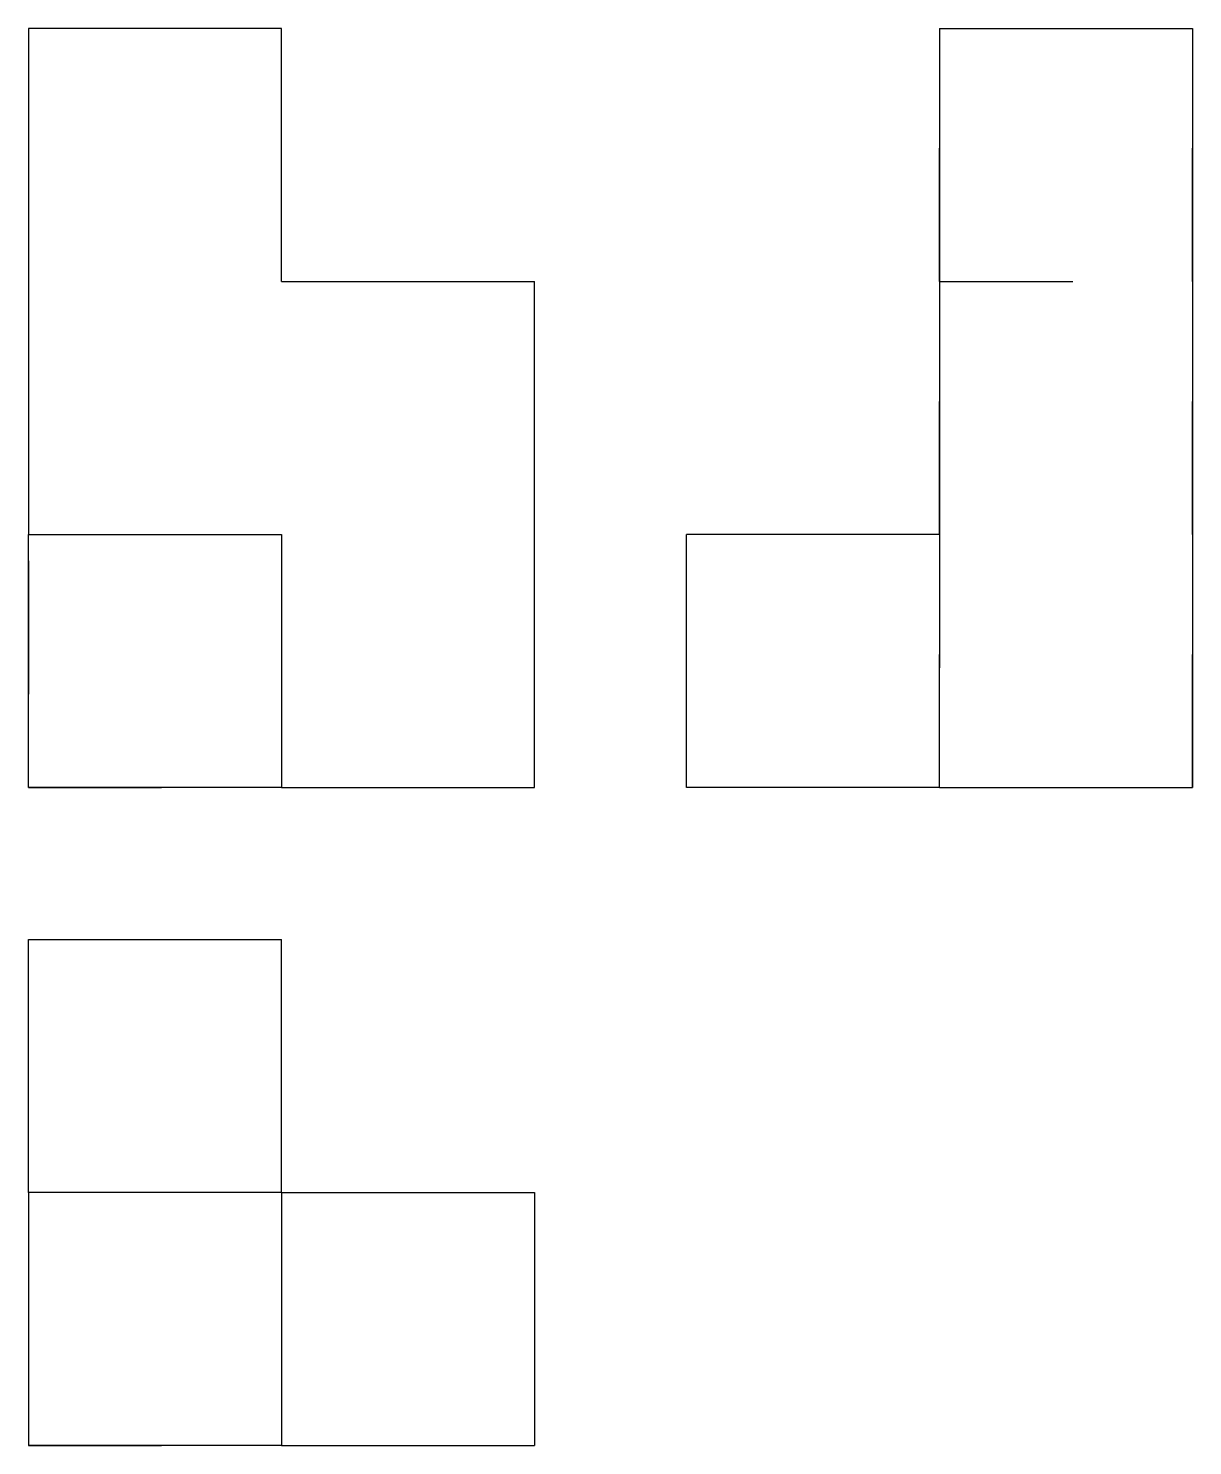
# Model space of a CAD drawing. Extents: x 0 to 0.87, y 0 to 1.06.
import ezdxf

# ---------------------------------------------------------------- set-up
doc = ezdxf.new("R2010")
doc.units = 0
doc.linetypes.add('HIDDEN', pattern=[0.028513, 0.019018, -0.009495])
for name, color, linetype in [('FRONT', 7, 'CONTINUOUS'), ('FRONT_HID', 7, 'HIDDEN'), ('LEFT', 7, 'CONTINUOUS'), ('LEFT_HID', 7, 'HIDDEN'), ('TOP', 7, 'CONTINUOUS'), ('TOP_HID', 7, 'HIDDEN')]:
    doc.layers.add(name, color=color, linetype=linetype)

msp = doc.modelspace()

# ---------------------------------------------------------------- linework, layer by layer
at = {"layer": 'FRONT'}
for p, q in [((0, 1.064481), (0, 0.684309)), ((0.190086, 1.064481), (0, 1.064481)), ((0.190086, 0.874395), (0.190086, 1.064481)), ((0.190086, 0.874395), (0.380172, 0.874395)), ((0.380172, 0.684309), (0.380172, 0.874395)), ((0, 0.494223), (0, 0.684309)), ((0, 0.684309), (0.190086, 0.684309)), ((0.190086, 0.684309), (0.190086, 0.494223)), ((0.380172, 0.494223), (0.380172, 0.684309)), ((0.190086, 0.494223), (0, 0.494223)), ((0.190086, 0.494223), (0.380172, 0.494223))]:
    msp.add_line(p, q, dxfattribs=at)
at = {"layer": 'FRONT_HID', "linetype": 'HIDDEN'}
for p, q in [((0, 1.064481), (0, 0.494223)), ((0, 0.494223), (0.380172, 0.494223))]:
    msp.add_line(p, q, dxfattribs=at)
at = {"layer": 'LEFT'}
for p, q in [((0.684309, 1.064481), (0.874395, 1.064481)), ((0.684309, 1.064481), (0.684309, 0.684309)), ((0.874395, 1.064481), (0.874395, 0.494223)), ((0.494223, 0.494223), (0.494223, 0.684309)), ((0.684309, 0.684309), (0.494223, 0.684309)), ((0.684309, 0.494223), (0.494223, 0.494223)), ((0.684309, 0.494223), (0.874395, 0.494223))]:
    msp.add_line(p, q, dxfattribs=at)
at = {"layer": 'LEFT_HID', "linetype": 'HIDDEN'}
for p, q in [((0.684309, 0.874395), (0.684309, 1.064481)), ((0.874395, 0.874395), (0.874395, 1.064481)), ((0.684309, 0.684309), (0.684309, 0.874395)), ((0.684309, 0.684309), (0.684309, 0.874395)), ((0.684309, 0.874395), (0.874395, 0.874395)), ((0.684309, 0.874395), (0.874395, 0.874395)), ((0.874395, 0.684309), (0.874395, 0.874395)), ((0.874395, 0.874395), (0.874395, 0.684309)), ((0.684309, 0.684309), (0.684309, 0.494223)), ((0.684309, 0.494223), (0.684309, 0.684309)), ((0.874395, 0.494223), (0.874395, 0.684309))]:
    msp.add_line(p, q, dxfattribs=at)
at = {"layer": 'TOP'}
for p, q in [((0, 0.190086), (0, 0.380172)), ((0, 0.380172), (0.190086, 0.380172)), ((0.190086, 0.190086), (0.190086, 0.380172)), ((0, 0.190086), (0, 0)), ((0.190086, 0.190086), (0, 0.190086)), ((0.190086, 0.190086), (0.380172, 0.190086)), ((0.190086, 0.190086), (0.190086, 0)), ((0.380172, 0.190086), (0.380172, 0)), ((0.190086, 0), (0, 0)), ((0.190086, 0), (0.380172, 0))]:
    msp.add_line(p, q, dxfattribs=at)
at = {"layer": 'TOP_HID', "linetype": 'HIDDEN'}
msp.add_line((0, 0), (0.380172, 0), dxfattribs=at)

doc.saveas('drawing.dxf')
